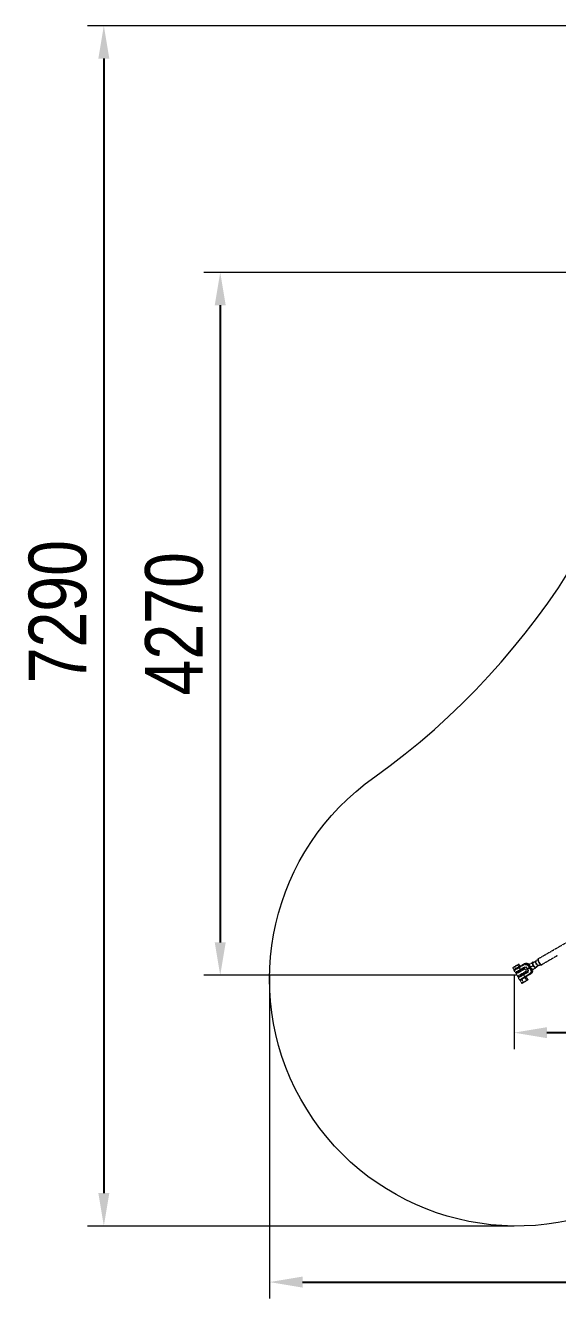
# Model space of a CAD drawing. Header units: millimetres. Extents: x -5039 to 4401, y -2892 to 4843.
# Drawn here: x -5039 to -1809, y -2892 to 4843 of the extents above; entities that cross this region are included whole.
import ezdxf

# ---------------------------------------------------------------- set-up
doc = ezdxf.new("R2010")
doc.units = ezdxf.units.MM
doc.linetypes.add('HIDDEN', pattern=[1.905, 1.27, -0.635])
for name, color, linetype in [('DIKOM_ЗОНА', 90, 'Continuous'), ('DIKOM_ОБЪЕКТ', 7, 'Continuous'), ('DIKOM_РАЗМЕР_ЗОНА', 7, 'Continuous'), ('DIKOM_РАЗМЕР_ОБЪЕКТА', 7, 'Continuous')]:
    doc.layers.add(name, color=color, linetype=linetype)
doc.styles.add('style1', font='arialbd.ttf', dxfattribs={"width": 0.8})
doc.dimstyles.new('1-50', dxfattribs={"dimtxt": 300, "dimasz": 200, "dimexe": 100, "dimexo": 0, "dimgap": 100, "dimtad": 1, "dimtxsty": 'style1', "dimcen": 200, "dimclrd": 7, "dimclre": 7, "dimclrt": 7, "dimadec": 1, "dimazin": 2, "dimtfac": 1, "dimtmove": 0, "dimatfit": 2, "dimfxl": 0, "dimlwd": 25, "dimlwe": 18, "dimarcsym": 0})

# ---------------------------------------------------------------- blocks, each defined once
blk = doc.blocks.new('*D2')
at = {"layer": 'Defpoints', "color": 0, "transparency": 16777216}
for p in [(-2073, -927.6), (2926.6, -897.7), (2926.6, -1276.3)]:
    blk.add_point(p, dxfattribs=at)
at = {"layer": 'DIKOM_РАЗМЕР_ОБЪЕКТА', "color": 7, "lineweight": 18, "transparency": 16777216}
for p, q in [((-2073, -927.6), (-2073, -1376.3)), ((2926.6, -897.7), (2926.6, -1376.3))]:
    blk.add_line(p, q, dxfattribs=at)
at = {"layer": 'DIKOM_РАЗМЕР_ОБЪЕКТА', "color": 7, "lineweight": 25, "transparency": 16777216}
blk.add_line((-1873, -1276.3), (2726.6, -1276.3), dxfattribs=at)
at = {"layer": 'DIKOM_РАЗМЕР_ОБЪЕКТА', "color": 7, "transparency": 16777216}
for points in [[(-1873, -1243), (-1873, -1309.7), (-2073, -1276.3)], [(2726.6, -1243), (2726.6, -1309.7), (2926.6, -1276.3)]]:
    blk.add_solid(points, dxfattribs=at)
at = {"layer": 'DIKOM_РАЗМЕР_ОБЪЕКТА', "color": 7, "transparency": 16777216, "insert": (426.8, -997.6), "char_height": 300, "attachment_point": 5, "style": 'style1'}
blk.add_mtext('{\\fArial|b0|i0|c204|p34;\\H1.16667x;5000}', dxfattribs=at)
blk = doc.blocks.new('*D3')
at = {"layer": 'Defpoints', "color": 0, "transparency": 16777216}
for p in [(822.4, 3342.8), (-3856.6, -927.6), (-2053, -927.6)]:
    blk.add_point(p, dxfattribs=at)
at = {"layer": 'DIKOM_РАЗМЕР_ОБЪЕКТА', "color": 7, "lineweight": 18, "transparency": 16777216}
for p, q in [((822.4, 3342.8), (-3956.6, 3342.8)), ((-2053, -927.6), (-3956.6, -927.6))]:
    blk.add_line(p, q, dxfattribs=at)
at = {"layer": 'DIKOM_РАЗМЕР_ОБЪЕКТА', "color": 7, "lineweight": 25, "transparency": 16777216}
blk.add_line((-3856.6, 3142.8), (-3856.6, -727.6), dxfattribs=at)
at = {"layer": 'DIKOM_РАЗМЕР_ОБЪЕКТА', "color": 7, "transparency": 16777216}
for points in [[(-3889.9, 3142.8), (-3823.2, 3142.8), (-3856.6, 3342.8)], [(-3889.9, -727.6), (-3823.2, -727.6), (-3856.6, -927.6)]]:
    blk.add_solid(points, dxfattribs=at)
at = {"layer": 'DIKOM_РАЗМЕР_ОБЪЕКТА', "color": 7, "transparency": 16777216, "insert": (-4135.3, 1207.6), "char_height": 300, "attachment_point": 5, "rotation": 90, "style": 'style1'}
blk.add_mtext('{\\fArial|b0|i0|c204|p34;\\H1.16667x;4270}', dxfattribs=at)
blk = doc.blocks.new('*D0')
at = {"layer": 'Defpoints', "color": 0, "transparency": 16777216}
for p in [(358.5, 4841.5), (-4563.2, -2451), (-2073, -2451)]:
    blk.add_point(p, dxfattribs=at)
at = {"layer": 'DIKOM_РАЗМЕР_ЗОНА', "color": 7, "lineweight": 18, "transparency": 16777216}
for p, q in [((358.5, 4841.5), (-4663.2, 4841.5)), ((-2073, -2451), (-4663.2, -2451))]:
    blk.add_line(p, q, dxfattribs=at)
at = {"layer": 'DIKOM_РАЗМЕР_ЗОНА', "color": 7, "lineweight": 25, "transparency": 16777216}
blk.add_line((-4563.2, 4641.5), (-4563.2, -2251), dxfattribs=at)
at = {"layer": 'DIKOM_РАЗМЕР_ЗОНА', "color": 7, "transparency": 16777216}
for points in [[(-4596.6, 4641.5), (-4529.9, 4641.5), (-4563.2, 4841.5)], [(-4596.6, -2251), (-4529.9, -2251), (-4563.2, -2451)]]:
    blk.add_solid(points, dxfattribs=at)
at = {"layer": 'DIKOM_РАЗМЕР_ЗОНА', "color": 7, "transparency": 16777216, "insert": (-4842, 1281.4), "char_height": 300, "attachment_point": 5, "rotation": 90, "style": 'style1'}
blk.add_mtext('{\\fArial|b0|i0|c204|p34;\\H1.16667x;7290}', dxfattribs=at)
blk = doc.blocks.new('*D1')
at = {"layer": 'Defpoints', "color": 0, "transparency": 16777216}
for p in [(-3556.8, -927.6), (4399.8, -888), (4399.8, -2791.6)]:
    blk.add_point(p, dxfattribs=at)
at = {"layer": 'DIKOM_РАЗМЕР_ЗОНА', "color": 7, "lineweight": 18, "transparency": 16777216}
for p, q in [((-3556.8, -927.6), (-3556.8, -2891.6)), ((4399.8, -888), (4399.8, -2891.6))]:
    blk.add_line(p, q, dxfattribs=at)
at = {"layer": 'DIKOM_РАЗМЕР_ЗОНА', "color": 7, "lineweight": 25, "transparency": 16777216}
blk.add_line((-3356.8, -2791.6), (4199.8, -2791.6), dxfattribs=at)
at = {"layer": 'DIKOM_РАЗМЕР_ЗОНА', "color": 7, "transparency": 16777216}
for points in [[(-3356.8, -2758.3), (-3356.8, -2825), (-3556.8, -2791.6)], [(4199.8, -2758.3), (4199.8, -2825), (4399.8, -2791.6)]]:
    blk.add_solid(points, dxfattribs=at)
at = {"layer": 'DIKOM_РАЗМЕР_ЗОНА', "color": 7, "transparency": 16777216, "insert": (354.9, -2512.9), "char_height": 300, "attachment_point": 5, "style": 'style1'}
blk.add_mtext('{\\fArial|b0|i0|c204|p34;\\H1.16667x;7960}', dxfattribs=at)

msp = doc.modelspace()

# ---------------------------------------------------------------- linework, layer by layer
at = {"layer": 'DIKOM_ЗОНА', "color": 3, "lineweight": 15}
msp.add_lwpolyline([(-2918.292, 277.042, 0.20672135), (-1077.954, 3342.828, -0.95849949), (1916.663, 3469.796, 0.19801414), (3714.001, 309.588, -0.96470152), (2180.849, -2266.811, 0.17582745), (-1468.121, -2330.618, -0.90099565)], format="xyb", close=True, dxfattribs=at)
at = {"layer": 'DIKOM_ОБЪЕКТ', "color": 7, "linetype": 'HIDDEN', "lineweight": 15}
for p, q in [((-1827.311, -770.362), (-1740.48, -720.23)), ((-1958.187, -848.175), (-1963.405, -851.188)), ((-1955.181, -846.44), (-1957.74, -847.917)), ((-1956.439, -850.688), (-1940.129, -841.272)), ((-1939.135, -840.522), (-1926.259, -827.991)), ((-1923.691, -826.007), (-1836.882, -775.888)), ((-1815.882, -812.261), (-1902.691, -862.38)), ((-2072.276, -893.549), (-2078.573, -882.644)), ((-2078.147, -881.845), (-2077.018, -879.89)), ((-2074.613, -878.501), (-2077.018, -879.89)), ((-2060.8, -870.526), (-2073.951, -878.119)), ((-2067.188, -890.611), (-2072.276, -893.549)), ((-2064.416, -910.719), (-2071.916, -897.728)), ((-2042.673, -877.381), (-2070.815, -893.629)), ((-2069.518, -892.88), (-2069.918, -892.188)), ((-2062.1, -887.674), (-2068.397, -876.769)), ((-2062.1, -887.674), (-2067.188, -890.611)), ((-2033.31, -892.76), (-2064.41, -910.715)), ((-2053.127, -882.493), (-2062.1, -887.674)), ((-2060.465, -920.562), (-2052.965, -933.552)), ((-2047.616, -862.914), (-2059.656, -869.866)), ((-2050.072, -914.562), (-2053.822, -908.067)), ((-2044.154, -877.313), (-2053.127, -882.493)), ((-2052.965, -933.552), (-1997.542, -901.554)), ((-2050.45, -866.407), (-2044.154, -877.313)), ((-2045.842, -861.89), (-2043.971, -861.89)), ((-2017.173, -921.548), (-2045.315, -937.796)), ((-2040.269, -875.069), (-2044.154, -877.313)), ((-2036.384, -872.826), (-2042.68, -861.921)), ((-2013.769, -860.694), (-2042.673, -877.381)), ((-2038.822, -934.048), (-2042.572, -927.552)), ((-2040.81, -879.77), (-2013.391, -863.939)), ((-2033.31, -892.76), (-2040.81, -879.77)), ((-2036.384, -872.826), (-2040.269, -875.069)), ((-2040.269, -875.069), (-2039.869, -875.762)), ((-2038.742, -874.188), (-2038.342, -874.88)), ((-2034.056, -896.655), (-2030.306, -903.15)), ((-2005.891, -876.93), (-2033.31, -892.76)), ((-2033.038, -896.067), (-2029.288, -902.562)), ((-2032.173, -895.568), (-2003.269, -878.88)), ((-2022.806, -916.14), (-2019.056, -922.636)), ((-2021.788, -915.552), (-2018.038, -922.048)), ((-1988.269, -904.861), (-2017.173, -921.548)), ((-2015.31, -923.937), (-1987.891, -908.107)), ((-2015.31, -923.937), (-2007.81, -936.928)), ((-2008.162, -857.456), (-2013.327, -860.438)), ((-1980.391, -921.097), (-2007.81, -936.928)), ((-1977.769, -923.047), (-2006.673, -939.735)), ((-2005.039, -888.562), (-1997.539, -901.552)), ((-1987.259, -899.081), (-1997.759, -880.895)), ((-1996.282, -880.042), (-1997.758, -880.894)), ((-1985.782, -898.229), (-1996.282, -880.042)), ((-1985.782, -898.229), (-1987.258, -899.081)), ((-1984.565, -873.277), (-1981.1, -871.277)), ((-1984.565, -873.277), (-1980.768, -879.854)), ((-1981.1, -871.277), (-1979.521, -870.365)), ((-1979.873, -873.401), (-1981.1, -871.277)), ((-1977.353, -868.536), (-1978.546, -869.225)), ((-1978.346, -859.814), (-1963.405, -851.188)), ((-1977.862, -884.887), (-1974.065, -891.464)), ((-1972.162, -919.81), (-1977.327, -922.792)), ((-1970.6, -889.463), (-1974.065, -891.464)), ((-1957.992, -870.06), (-1972.933, -878.686)), ((-1970.6, -889.463), (-1971.826, -887.339)), ((-1969.021, -888.552), (-1970.6, -889.463)), ((-1966.353, -887.589), (-1967.546, -888.277)), ((-1959.296, -892.81), (-1944.355, -884.183)), ((-1944.355, -884.183), (-1939.137, -881.171)), ((-1924.129, -868.984), (-1940.439, -878.401)), ((-1938.659, -880.895), (-1936.131, -879.435)), ((-1905.693, -863.613), (-1922.983, -868.498)), ((-2038.916, -954.886), (-2046.416, -941.896)), ((-2036.072, -958.673), (-2026.509, -975.238)), ((-2035.622, -957.828), (-2034.428, -955.759)), ((-2023.163, -975.271), (-2025.552, -975.271)), ((-2015.74, -969.02), (-2025.303, -952.456)), ((-2019.916, -973.396), (-2005.997, -965.36)), ((-2006.31, -941.49), (-1996.746, -958.054)), ((-2004.653, -964.584), (-1992.045, -957.305)), ((-2001.432, -936.709), (-1999.452, -936.709)), ((-1988.523, -953.306), (-1998.086, -936.742)), ((-1991.529, -957.007), (-1990.172, -956.223)), ((-1989.177, -954.506), (-1990.167, -956.221))]:
    msp.add_line(p, q, dxfattribs=at)
for centre, radius, start, end in [((-1982.714, -892.087), 53.308, 55.2212945, 58.9031633), ((-1942.653, -836.892), 5.055, 299.9460663, 314.098958), ((-1938.617, -843.895), 3.028, 108.0348887, 119.9605803), ((-1944.205, -834.214), 8.15, 302.2760311, 306.3980282), ((-1917.634, -836.489), 12.106, 121.9348371, 134.2387476), ((-1845.76, -754.891), 23.5, 300.5825885, 306.9697985), ((-1802.109, -830.511), 23.568, 113.0323438, 119.4010914), ((-2066.208, -888.715), 13.775, 150.0861319, 153.84962), ((-2069.318, -896.228), 3, 120, 210), ((-2061.818, -909.219), 3, 210, 300), ((-1977.294, -871.283), 2.409, 121.3014498, 157.6107154), ((-1968.702, -886.164), 2.409, 262.389287, 298.6985478), ((-1988.883, -880.453), 52.762, 1.1054145, 4.8244737), ((-1921.598, -873.36), 5.055, 105.901042, 120.0539337), ((-1920.055, -876.043), 8.15, 113.6019718, 117.7239689), ((-1908.74, -851.894), 12.106, 285.7612523, 298.0651972), ((-2043.818, -940.396), 3, 120, 210), ((-2036.318, -953.386), 3, 210, 300), ((-2022.986, -965.099), 14.579, 150.0864861, 153.8497508), ((-2025.53, -960.692), 14.579, 266.1502492, 269.9135139)]:
    msp.add_arc(centre, radius, start, end, dxfattribs=at)
for points, weights in [([(-1959.369, -859.856), (-1962.076, -850.42), (-1957.964, -848.046)], [1, 0.866025403785, 1]), ([(-1957.964, -848.046), (-1955.863, -846.833), (-1952.573, -848.456)], [1, 0.926747916886, 0.933598597014]), ([(-2045.842, -861.89), (-2045.808, -861.871), (-2047.123, -862.63)], [0.934059378425, 0.940751113738, 0.990225237001]), ([(-2013.769, -860.694), (-2014.891, -861.341), (-2013.391, -863.939)], [1, 0.707106781187, 1]), ([(-1981.1, -871.277), (-1993.85, -849.193), (-2013.769, -860.694)], [1, 0.707106781187, 1]), ([(-2013.391, -863.939), (-1995.815, -853.792), (-1984.565, -873.277)], [1, 0.707106781187, 1]), ([(-2008.162, -857.456), (-1991.505, -847.839), (-1978.063, -864.311)], [1, 0.742742033359, 0.937400718584]), ([(-1996.282, -880.042), (-2000.032, -873.547), (-2005.891, -876.93)], [1, 0.707106781187, 1]), ([(-2005.891, -876.93), (-2004.391, -879.528), (-2003.269, -878.88)], [1, 0.707106781187, 1]), ([(-1987.891, -908.107), (-1989.391, -905.508), (-1988.269, -904.861)], [1, 0.707106781187, 1]), ([(-1987.891, -908.107), (-1982.032, -904.724), (-1985.782, -898.229)], [1, 0.707106781187, 1]), ([(-1974.065, -891.464), (-1962.815, -910.949), (-1980.391, -921.097)], [1, 0.707106781187, 1]), ([(-1977.769, -923.047), (-1978.891, -923.695), (-1980.391, -921.097)], [1, 0.707106781187, 1]), ([(-1979.521, -870.365), (-1980.042, -871.528), (-1979.873, -873.401)], [1, 0.975063355444, 1]), ([(-1977.769, -923.047), (-1957.85, -911.547), (-1970.6, -889.463)], [1, 0.707106781187, 1]), ([(-1976.406, -871.789), (-1973.827, -879.202), (-1968.697, -885.142)], [0.974707195121, 0.891321245719, 0.974701121229]), ([(-1963.048, -890.32), (-1955.508, -910.195), (-1972.162, -919.81)], [0.937352001473, 0.742774229934, 1]), ([(-1971.826, -887.339), (-1970.288, -888.422), (-1969.021, -888.552)], [1, 0.975063355441, 1]), ([(-1949.844, -876.354), (-1956.662, -869.292), (-1959.369, -859.856)], [1, 0.866025403784, 1]), ([(-1938.914, -881.042), (-1943.026, -883.416), (-1949.844, -876.354)], [1, 0.866025403785, 1]), ([(-1936.573, -876.169), (-1936.813, -879.829), (-1938.914, -881.042)], [0.933598597014, 0.926747916886, 1]), ([(-2023.158, -975.268), (-2023.274, -975.335), (-2020.616, -973.8)], [0.935367724091, 0.921397206342, 0.990302920614])]:
    msp.add_rational_spline(points, weights, degree=2, dxfattribs=at)
for points, weights, knots in [([(-1956.439, -850.688), (-1962.42, -854.141), (-1954.42, -867.998), (-1946.42, -881.854), (-1940.439, -878.401)], [1, 0.707106781187, 1, 0.707106781187, 1], [4.14159265, 4.14159265, 4.14159265, 5.71238898, 5.71238898, 7.28318531, 7.28318531, 7.28318531]), ([(-1924.129, -868.984), (-1930.111, -872.438), (-1938.111, -858.582), (-1946.111, -844.725), (-1940.129, -841.272)], [1, 0.707106781187, 1, 0.707106781187, 1], [3.36506925, 3.36506925, 3.36506925, 4.93586558, 4.93586558, 6.50666191, 6.50666191, 6.50666191]), ([(-1939.135, -840.522), (-1943.757, -845.02), (-1936.473, -857.636), (-1929.189, -870.252), (-1922.983, -868.498)], [0.959144896836, 0.729200995878, 1, 0.729200995879, 0.959144896834], [0.11849203, 0.11849203, 0.11849203, 1.57079633, 1.57079633, 3.02310063, 3.02310063, 3.02310063]), ([(-1926.08, -827.816), (-1931.982, -833.56), (-1922.68, -849.672), (-1913.378, -865.784), (-1905.452, -863.545)], [0.959143808888, 0.729201636504, 1, 0.729201636505, 0.959143808886], [3.48356472, 3.48356472, 3.48356472, 4.93586558, 4.93586558, 6.38816645, 6.38816645, 6.38816645]), ([(-1923.691, -826.007), (-1931.542, -830.54), (-1921.042, -848.726), (-1910.542, -866.913), (-1902.691, -862.38)], [1, 0.707106781187, 1, 0.707106781187, 1], [-3.14159265, -3.14159265, -3.14159265, -1.57079633, -1.57079633, 0, 0, 0]), ([(-2071.912, -897.727), (-2072.084, -897.826), (-2064.82, -893.632), (-2053.051, -886.837), (-2040.81, -879.77)], [0.906314617585, 0.857241322034, 1, 0.787521967679, 1], [-9.53246137, -9.53246137, -9.53246137, -8.64018633, -8.64018633, -7.31214906, -7.31214906, -7.31214906]), ([(-2005.042, -888.564), (-2004.893, -888.478), (-2011.967, -892.562), (-2032.752, -904.562), (-2060.465, -920.562)], [0.857128747268, 0.876435673313, 1, 0.707106781187, 1], [5.62050561, 5.62050561, 5.62050561, 6.28318531, 6.28318531, 7.85398163, 7.85398163, 7.85398163]), ([(-2060.312, -911.814), (-2060.54, -911.945), (-2053.566, -907.919), (-2042.493, -901.526), (-2032.173, -895.568)], [0.902607951356, 0.84417272217, 1, 0.773342141338, 1], [1.99998407, 1.99998407, 1.99998407, 2.94419709, 2.94419709, 4.31759786, 4.31759786, 4.31759786]), ([(-2046.412, -941.894), (-2046.584, -941.993), (-2039.32, -937.799), (-2027.551, -931.004), (-2015.31, -923.937)], [0.906314617585, 0.857241322034, 1, 0.787521967678, 1], [-6.87638683, -6.87638683, -6.87638683, -5.9841118, -5.9841118, -4.65607453, -4.65607453, -4.65607453]), ([(-1971.826, -887.339), (-1974.766, -885.269), (-1977.158, -881.125), (-1979.55, -876.982), (-1979.873, -873.401)], [1, 0.917010954627, 1, 0.917010954627, 1], [-9.23027479, -9.23027479, -9.23027479, -8.40972371, -8.40972371, -7.58917262, -7.58917262, -7.58917262]), ([(-2038.912, -954.884), (-2039.084, -954.984), (-2031.82, -950.79), (-2020.051, -943.995), (-2007.81, -936.928)], [0.906314617585, 0.857241322034, 1, 0.787521967678, 1], [1.43576223, 1.43576223, 1.43576223, 2.32803727, 2.32803727, 3.65607453, 3.65607453, 3.65607453]), ([(-2034.812, -955.981), (-2035.04, -956.113), (-2028.066, -952.086), (-2016.993, -945.693), (-2006.673, -939.735)], [0.902607951356, 0.844172722169, 1, 0.773342141337, 1], [-3.31761379, -3.31761379, -3.31761379, -2.37340077, -2.37340077, -1, -1, -1])]:
    msp.add_rational_spline(points, weights, degree=2, knots=knots, dxfattribs=at)
for points, knots in [([(-1833.804, -775.122), (-1835.05, -775.841), (-1836.122, -776.211), (-1837.244, -776.335), (-1837.274, -776.115), (-1836.685, -775.775)], [2, 2, 2, 2, 2.5, 2.5, 3, 3, 3, 3]), ([(-1836.685, -775.775), (-1836.097, -775.435), (-1834.901, -774.981), (-1832.907, -774.207), (-1832.277, -773.957), (-1831.656, -773.688)], [3, 3, 3, 3, 3.5, 3.5, 3.71476881, 3.71476881, 3.71476881, 3.71476881]), ([(-1815.685, -812.148), (-1816.273, -812.487), (-1816.452, -812.354), (-1815.779, -811.438), (-1814.915, -810.692), (-1813.679, -809.979)], [11.28318531, 11.28318531, 11.28318531, 11.28318531, 11.78318531, 11.78318531, 12.28318531, 12.28318531, 12.28318531, 12.28318531]), ([(-1811.366, -808.842), (-1811.911, -809.246), (-1812.446, -809.665), (-1813.528, -810.535), (-1814.065, -810.974), (-1814.995, -811.695), (-1815.392, -811.978), (-1815.685, -812.148)], [6.427310745, 6.427310745, 6.427310745, 6.427310745, 6.641592654, 6.641592654, 6.891592654, 6.891592654, 7.141592654, 7.141592654, 7.141592654, 7.141592654]), ([(-2074.288, -878.314), (-2073.425, -877.815), (-2072.485, -877.451), (-2070.511, -876.957), (-2069.472, -876.824), (-2068.397, -876.769)], [3, 3, 3, 3, 3.5, 3.5, 4, 4, 4, 4]), ([(-2060.227, -870.196), (-2058.704, -869.316), (-2057.106, -868.571), (-2053.838, -867.331), (-2052.159, -866.829), (-2050.45, -866.407)], [0, 0, 0, 0, 0.5, 0.5, 1, 1, 1, 1]), ([(-2050.45, -866.407), (-2050.065, -865.624), (-2049.63, -864.907), (-2048.615, -863.671), (-2048.026, -863.151), (-2047.369, -862.772)], [2, 2, 2, 2, 2.5, 2.5, 3, 3, 3, 3]), ([(-2047.369, -862.772), (-2046.712, -862.392), (-2045.984, -862.147), (-2044.408, -861.883), (-2043.556, -861.863), (-2042.68, -861.921)], [3, 3, 3, 3, 3.5, 3.5, 4, 4, 4, 4]), ([(-2040.81, -879.77), (-2041.245, -879.017), (-2041.69, -878.332), (-2042.348, -877.491), (-2042.568, -877.321), (-2042.673, -877.381)], [-2, -2, -2, -2, -1.5, -1.5, -1, -1, -1, -1]), ([(-2032.173, -895.568), (-2032.068, -895.507), (-2032.106, -895.231), (-2032.505, -894.241), (-2032.876, -893.513), (-2033.31, -892.76)], [4.31759786, 4.31759786, 4.31759786, 4.31759786, 4.81759786, 4.81759786, 5.31759786, 5.31759786, 5.31759786, 5.31759786]), ([(-2015.31, -923.937), (-2015.745, -923.185), (-2016.19, -922.499), (-2016.848, -921.658), (-2017.068, -921.488), (-2017.173, -921.548)], [4.22687086, 4.22687086, 4.22687086, 4.22687086, 4.72687086, 4.72687086, 5.22687086, 5.22687086, 5.22687086, 5.22687086]), ([(-2004.84, -855.902), (-2000.185, -854.194), (-1994.989, -854.12), (-1990.014, -855.732), (-1985.42, -857.22), (-1981.299, -860.048), (-1978.117, -863.801)], [4.05097112, 4.05097112, 4.05097112, 4.05097112, 20.53847551, 20.53847551, 20.53847551, 35.75241136, 35.75241136, 35.75241136, 35.75241136]), ([(-1997.759, -880.895), (-1998.396, -879.79), (-1999.391, -878.991), (-2000.453, -878.647), (-2001.499, -878.308), (-2002.489, -878.43), (-2003.269, -878.88)], [0, 0, 0, 0, 3.86863957, 3.86863957, 3.86863957, 7.66289929, 7.66289929, 7.66289929, 7.66289929]), ([(-1988.269, -904.861), (-1987.489, -904.41), (-1986.889, -903.614), (-1986.659, -902.538), (-1986.426, -901.446), (-1986.621, -900.186), (-1987.259, -899.081)], [0, 0, 0, 0, 3.79425971, 3.79425971, 3.79425971, 7.66289929, 7.66289929, 7.66289929, 7.66289929]), ([(-1977.862, -884.887), (-1979.193, -885.421), (-1981.584, -886.329), (-1984.401, -887.254), (-1986.182, -887.661), (-1986.993, -887.763), (-1987.499, -887.742), (-1987.822, -887.688), (-1988.166, -887.479), (-1988.171, -886.974), (-1987.874, -886.402), (-1987.345, -885.687), (-1986.15, -884.401), (-1983.954, -882.415), (-1981.954, -880.788), (-1980.768, -879.854)], [0, 0, 0, 0, 4.30315884, 7.67267537, 8.88958702, 9.77772158, 10.1243187, 10.38908208, 10.79115931, 11.19486846, 11.80211504, 12.71647202, 13.85679984, 17.0636802, 21.59249834, 21.59249834, 21.59249834, 21.59249834]), ([(-1980.768, -879.854), (-1980.683, -879.785), (-1980.516, -879.585), (-1980.251, -878.906), (-1980.087, -877.894), (-1979.945, -876.551), (-1979.84, -875.073), (-1979.82, -873.999), (-1979.873, -873.401)], [0, 0, 0, 0, 0.33024318, 0.76512977, 2.17420203, 3.39441882, 4.82011771, 6.61622175, 6.61622175, 6.61622175, 6.61622175]), ([(-1971.826, -887.339), (-1972.06, -887.175), (-1972.567, -886.855), (-1973.514, -886.35), (-1974.591, -885.825), (-1975.824, -885.277), (-1976.783, -884.913), (-1977.503, -884.803), (-1977.76, -884.848), (-1977.862, -884.887)], [0, 0, 0, 0, 0.85472689, 1.79684123, 3.22268594, 4.44305929, 5.85117964, 6.28651146, 6.6163617, 6.6163617, 6.6163617, 6.6163617]), ([(-1972.933, -878.686), (-1973.779, -877.38), (-1974.559, -876.02), (-1975.923, -873.145), (-1976.509, -871.619), (-1976.969, -870.017)], [-3, -3, -3, -3, -2.5, -2.5, -2, -2, -2, -2]), ([(-1962.633, -890.621), (-1960.975, -895.253), (-1960.586, -900.234), (-1961.594, -904.955), (-1962.686, -910.07), (-1965.348, -914.533), (-1969.155, -917.71)], [5.12805753, 5.12805753, 5.12805753, 5.12805753, 20.33835083, 20.33835083, 20.33835083, 36.82585522, 36.82585522, 36.82585522, 36.82585522]), ([(-1959.296, -892.81), (-1960.813, -891.891), (-1962.269, -890.922), (-1965.003, -888.837), (-1966.286, -887.714), (-1967.444, -886.515)], [2.04719755, 2.04719755, 2.04719755, 2.04719755, 2.54719755, 2.54719755, 3.04719755, 3.04719755, 3.04719755, 3.04719755]), ([(-1959.369, -859.856), (-1958.91, -861.458), (-1958.578, -863.131), (-1958.14, -866.541), (-1958.029, -868.286), (-1957.992, -870.06)], [-5, -5, -5, -5, -4.5, -4.5, -4, -4, -4, -4]), ([(-1949.844, -876.354), (-1948.687, -877.553), (-1947.658, -878.823), (-1945.85, -881.442), (-1945.063, -882.797), (-1944.355, -884.183)], [0, 0, 0, 0, 0.5, 0.5, 1, 1, 1, 1]), ([(-2036.072, -958.673), (-2035.453, -957.717), (-2034.781, -956.836), (-2033.377, -955.384), (-2032.659, -954.787), (-2031.877, -954.295)], [2.047197551, 2.047197551, 2.047197551, 2.047197551, 2.547197551, 2.547197551, 2.984697551, 2.984697551, 2.984697551, 2.984697551]), ([(-2020.274, -973.602), (-2021.188, -974.13), (-2022.182, -974.516), (-2024.271, -975.038), (-2025.371, -975.179), (-2026.509, -975.238)], [0, 0, 0, 0, 0.5, 0.5, 1, 1, 1, 1]), ([(-2025.303, -952.456), (-2024.012, -951.112), (-2022.664, -949.84), (-2019.977, -947.647), (-2018.65, -946.699), (-2017.258, -945.855)], [-3, -3, -3, -3, -2.5, -2.5, -2.062492655, -2.062492655, -2.062492655, -2.062492655]), ([(-2005.392, -965.011), (-2007.004, -965.941), (-2008.695, -966.73), (-2012.155, -968.042), (-2013.931, -968.574), (-2015.74, -969.02)], [-5, -5, -5, -5, -4.5, -4.5, -4, -4, -4, -4]), ([(-2006.673, -939.735), (-2006.568, -939.675), (-2006.606, -939.399), (-2007.005, -938.409), (-2007.376, -937.68), (-2007.81, -936.928)], [-2, -2, -2, -2, -1.5, -1.5, -1, -1, -1, -1]), ([(-2006.31, -941.49), (-2005.902, -940.662), (-2005.442, -939.902), (-2004.434, -938.675), (-2003.898, -938.183), (-2003.306, -937.8)], [-3, -3, -3, -3, -2.5, -2.5, -2.062460286, -2.062460286, -2.062460286, -2.062460286]), ([(-2002.785, -937.499), (-2002.16, -937.178), (-2001.479, -936.964), (-1999.915, -936.701), (-1999.013, -936.681), (-1998.086, -936.742)], [4.251290205, 4.251290205, 4.251290205, 4.251290205, 4.688790205, 4.688790205, 5.188790205, 5.188790205, 5.188790205, 5.188790205]), ([(-1991.784, -957.154), (-1992.479, -957.555), (-1993.266, -957.82), (-1994.937, -958.096), (-1995.825, -958.115), (-1996.746, -958.054)], [-5, -5, -5, -5, -4.5, -4.5, -4, -4, -4, -4]), ([(-1988.523, -953.306), (-1988.933, -954.14), (-1989.402, -954.91), (-1990.478, -956.216), (-1991.089, -956.753), (-1991.784, -957.154)], [1, 1, 1, 1, 1.5, 1.5, 2, 2, 2, 2])]:
    msp.add_open_spline(points, degree=3, knots=knots, dxfattribs=at)
for points in [[(-2078.573, -882.644), (-2077.399, -880.833), (-2076.022, -879.315), (-2074.288, -878.314)], [(-2068.397, -876.769), (-2065.952, -874.224), (-2063.285, -871.961), (-2060.227, -870.196)], [(-1976.969, -870.017), (-1977.891, -866.802), (-1978.272, -863.37), (-1978.346, -859.814)], [(-1967.444, -886.515), (-1969.767, -884.109), (-1971.514, -881.465), (-1972.933, -878.686)], [(-1963.405, -851.188), (-1961.708, -853.806), (-1960.291, -856.641), (-1959.369, -859.856)], [(-1957.992, -870.06), (-1954.949, -871.901), (-1952.167, -873.948), (-1949.844, -876.354)], [(-2031.191, -953.899), (-2029.438, -952.976), (-2027.442, -952.566), (-2025.303, -952.456)], [(-2015.74, -969.02), (-2016.982, -970.937), (-2018.439, -972.543), (-2020.274, -973.602)], [(-2015.912, -945.082), (-2012.889, -943.443), (-2009.659, -942.316), (-2006.31, -941.49)], [(-1996.746, -958.054), (-1999.334, -960.748), (-2002.156, -963.142), (-2005.392, -965.011)]]:
    msp.add_open_spline(points, degree=3, dxfattribs=at)

# ---------------------------------------------------------------- dimensions: what is measured, and where the dimension line sits
at = {"layer": 'DIKOM_РАЗМЕР_ЗОНА'}
dim = msp.add_linear_dim(base=(-4563.249, -2450.973), p1=(358.505, 4841.481), p2=(-2072.965, -2450.973), angle=90, text='{\\fArial|b0|i0|c204|p34;\\H1.16667x;7290}', dimstyle='1-50', dxfattribs=at)
dim.commit()
dim.dimension.update_dxf_attribs({"geometry": '*D0', "text_midpoint": (-4563.249, 1281.398), "dimtype": 160})
dim = msp.add_linear_dim(base=(4399.795, -2791.64), p1=(-3556.846, -927.552), p2=(4399.795, -887.986), text='{\\fArial|b0|i0|c204|p34;\\H1.16667x;7960}', dimstyle='1-50', dxfattribs=at)
dim.commit()
dim.dimension.update_dxf_attribs({"geometry": '*D1', "text_midpoint": (354.931, -2791.64), "dimtype": 160})
at = {"layer": 'DIKOM_РАЗМЕР_ОБЪЕКТА'}
dim = msp.add_linear_dim(base=(-3856.575, -927.552), p1=(822.361, 3342.828), p2=(-2052.965, -927.552), angle=90, text='{\\fArial|b0|i0|c204|p34;\\H1.16667x;4270}', dimstyle='1-50', dxfattribs=at)
dim.commit()
dim.dimension.update_dxf_attribs({"geometry": '*D3', "text_midpoint": (-3856.575, 1207.638), "dimtype": 160})
dim = msp.add_linear_dim(base=(2926.634, -1276.345), p1=(-2072.965, -927.552), p2=(2926.634, -897.727), text='{\\fArial|b0|i0|c204|p34;\\H1.16667x;5000}', dimstyle='1-50', dxfattribs=at)
dim.commit()
dim.dimension.update_dxf_attribs({"geometry": '*D2', "text_midpoint": (426.835, -1276.345), "dimtype": 160})

doc.saveas('drawing.dxf')
